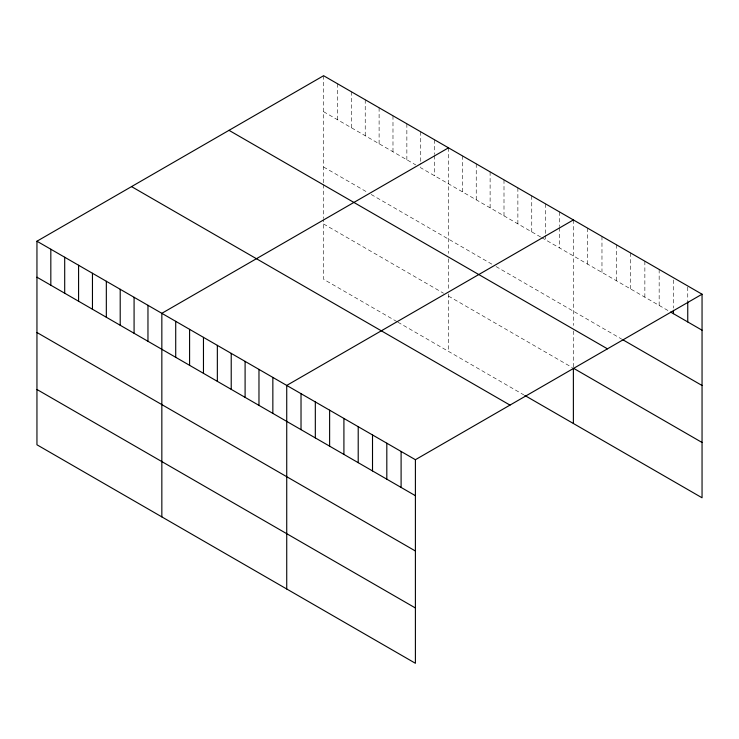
<?xml version="1.0" encoding="UTF-8"?>
<svg xmlns="http://www.w3.org/2000/svg" width="739" height="739" viewBox="0 0 739 739"><rect width="100%" height="100%" fill="white"/><g stroke="black" fill="none" stroke-linecap="round" stroke-linejoin="round"><path stroke-width="0.55" stroke-dasharray="3.69 2.77" d="M323.599 75.72L323.599 183.438M323.599 111.7L415.78 164.926M540.671 237.025L420.731 167.781L420.731 163.282M541.659 237.598L669.645 311.488M323.599 167.005L367.209 192.186M371.172 194.477L492.1 264.285M496.063 266.576L621.989 339.275M323.599 223.982L443.529 293.226M448.49 296.09L572.383 367.625M396.945 321.631L323.599 279.287L323.599 219.603M397.933 322.204L523.822 394.885M687.75 287.092L687.75 300.579M673.46 279.961L673.46 308.071M659.16 269.458L659.16 305.438M644.861 261.2L644.861 297.18M630.561 252.95L630.561 288.931M616.271 244.692L616.271 280.672M601.971 236.434L601.971 272.423M587.671 228.185L587.671 264.165M573.381 219.926L573.381 325.456M573.381 330.933L573.381 367.098M559.497 211.917L559.497 226.531M559.497 227.658L559.497 247.898M545.622 203.909L545.622 234.263M545.622 235.39L545.622 239.889M531.747 195.89L531.747 231.88M517.873 187.882L517.873 223.862M503.998 179.873L503.998 215.853M490.114 171.864L490.114 207.844M476.239 163.846L476.239 199.835M462.365 155.837L462.365 191.817M448.49 147.828L448.49 253.357M448.49 258.835L448.49 289.512M448.49 293.9L448.49 351.394M434.615 139.81L434.615 154.433M434.615 155.559L434.615 175.799M420.731 131.801L420.731 162.164M406.856 123.792L406.856 159.772M392.982 115.783L392.982 151.763M379.107 107.765L379.107 143.754M365.232 99.756L365.232 135.736M351.348 91.747L351.348 127.727M337.474 83.729L337.474 119.718M323.599 184.538L323.599 218.504"/><path stroke-width="1.11" d="M36.95 241.219L415.401 459.713L415.401 663.28L36.95 444.786L36.95 241.219L323.599 75.72L702.05 294.214L702.05 497.781L524.81 395.457M448.49 147.828L161.841 313.318L161.841 516.884M573.381 219.926L286.732 385.425L286.732 588.992M415.401 459.713L702.05 294.214M670.596 312.043L702.05 330.204M622.94 339.829L702.05 385.499M229.007 130.332L607.458 348.836M702.05 442.485L573.381 368.188L573.381 423.493M131.542 186.607L509.993 405.101M36.95 277.199L415.401 495.693M36.95 332.504L415.401 550.998M36.95 389.481L415.401 607.975M687.75 301.706L687.75 321.945M673.46 310.315L673.46 313.687M401.101 451.455L401.101 487.444M386.811 443.206L386.811 479.186M372.511 434.948L372.511 470.928M358.212 426.699L358.212 462.679M343.912 418.44L343.912 454.42M329.622 410.191L329.622 446.171M315.322 401.933L315.322 437.913M301.022 393.675L301.022 429.664M272.848 377.417L272.848 413.397M258.973 369.398L258.973 405.378M245.099 361.389L245.099 397.37M231.224 353.381L231.224 389.361M217.349 345.362L217.349 381.352M203.465 337.353L203.465 373.334M189.59 329.345L189.59 365.325M175.716 321.336L175.716 357.316M147.966 305.309L147.966 341.289M134.082 297.3L134.082 333.28M120.208 289.282L120.208 325.271M106.333 281.273L106.333 317.253M92.458 273.264L92.458 309.244M78.583 265.255L78.583 301.235M64.699 257.237L64.699 293.217M50.825 249.228L50.825 285.208"/></g></svg>
